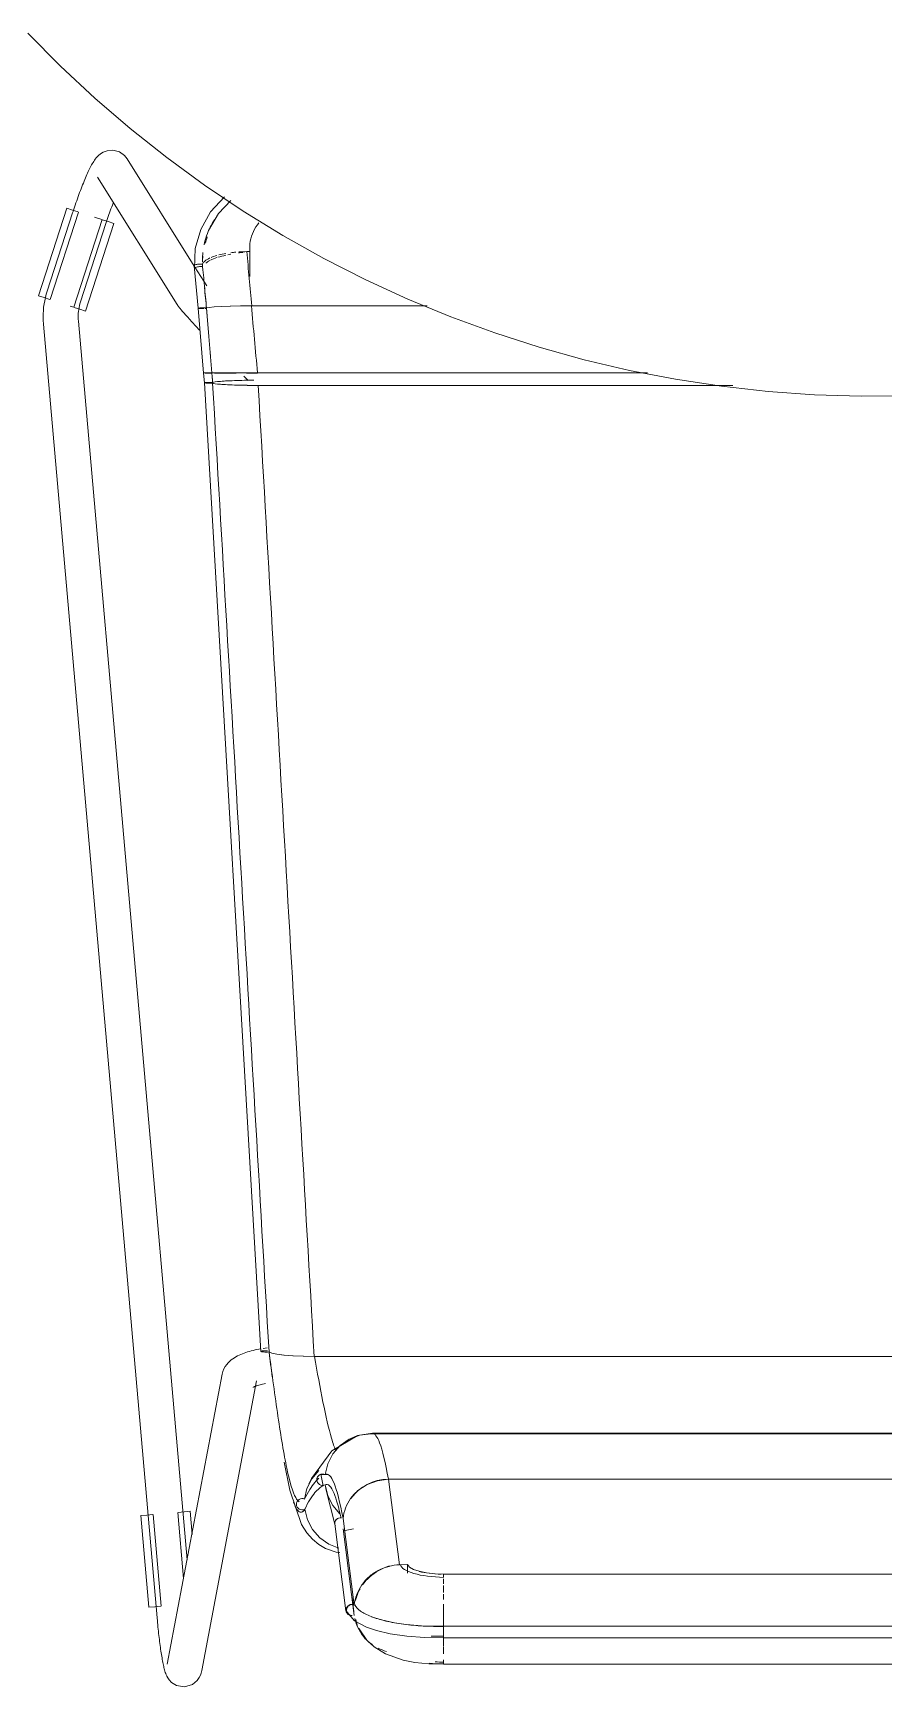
# Model space of a CAD drawing. Header units: millimetres. Extents: x 79795 to 317870, y -36033 to 97293.
# Drawn here: x 174889 to 175181, y 11463 to 12030 of the extents above; entities that cross this region are included whole.
import ezdxf

# ---------------------------------------------------------------- set-up
doc = ezdxf.new("R2010")
doc.units = ezdxf.units.MM
doc.header["$MEASUREMENT"] = 0
doc.layers.add('I-FURN', color=8, linetype='CONTINUOUS', lineweight=9)

msp = doc.modelspace()

# ---------------------------------------------------------------- linework, layer by layer
at = {"layer": 'I-FURN'}
for p, q in [((174887.16, 12030.01), (174898.41, 12018.63)), ((174898.41, 12018.63), (174910.11, 12007.72)), ((174910.11, 12007.72), (174922.23, 11997.28)), ((174922.23, 11997.28), (174934.77, 11987.33)), ((174909.77, 11986.03), (174909.53, 11985.64)), ((174910.03, 11986.41), (174909.77, 11986.03)), ((174910.3, 11986.81), (174910.03, 11986.41)), ((174910.62, 11987.21), (174910.3, 11986.81)), ((174910.99, 11987.63), (174910.62, 11987.21)), ((174911.45, 11988.1), (174910.99, 11987.63)), ((174912.08, 11988.62), (174911.45, 11988.1)), ((174912.99, 11989.18), (174912.08, 11988.62)), ((174914.37, 11989.71), (174912.99, 11989.18)), ((174916.35, 11989.88), (174914.37, 11989.71)), ((174918.57, 11989.29), (174916.35, 11989.88)), ((174920.31, 11988.07), (174918.57, 11989.29)), ((174920.31, 11988.07), (174921.2, 11986.95)), ((174944.23, 11950.18), (174921.2, 11986.95)), ((174934.77, 11987.33), (174947.69, 11977.9)), ((174906.96, 11980.39), (174906.71, 11979.82)), ((174907.2, 11980.96), (174906.96, 11980.39)), ((174907.44, 11981.5), (174907.2, 11980.96)), ((174907.68, 11982.03), (174907.44, 11981.5)), ((174907.91, 11982.54), (174907.68, 11982.03)), ((174908.14, 11983.03), (174907.91, 11982.54)), ((174908.38, 11983.5), (174908.14, 11983.03)), ((174908.61, 11983.96), (174908.38, 11983.5)), ((174908.83, 11984.4), (174908.61, 11983.96)), ((174909.06, 11984.83), (174908.83, 11984.4)), ((174909.29, 11985.24), (174909.06, 11984.83)), ((174909.53, 11985.64), (174909.29, 11985.24)), ((174911.03, 11980.58), (174938.34, 11936.99)), ((174904.95, 11975.35), (174904.7, 11974.66)), ((174905.21, 11976.03), (174904.95, 11975.35)), ((174905.46, 11976.69), (174905.21, 11976.03)), ((174905.71, 11977.34), (174905.46, 11976.69)), ((174905.96, 11977.98), (174905.71, 11977.34)), ((174906.22, 11978.61), (174905.96, 11977.98)), ((174906.46, 11979.22), (174906.22, 11978.61)), ((174906.71, 11979.82), (174906.46, 11979.22)), ((174947.69, 11977.9), (174960.97, 11968.99)), ((174890.83, 11939.97), (174900.52, 11969.98)), ((174900.52, 11969.98), (174902.47, 11969.35)), ((174902.47, 11969.35), (174904.44, 11968.71)), ((174902.93, 11969.62), (174902.69, 11968.88)), ((174903.18, 11970.35), (174902.93, 11969.62)), ((174903.43, 11971.09), (174903.18, 11970.35)), ((174903.68, 11971.82), (174903.43, 11971.09)), ((174903.93, 11972.54), (174903.68, 11971.82)), ((174904.19, 11973.25), (174903.93, 11972.54)), ((174904.44, 11973.96), (174904.19, 11973.25)), ((174904.7, 11974.66), (174904.44, 11973.96)), ((174915.46, 11969.13), (174915.22, 11968.46)), ((174915.69, 11969.78), (174915.46, 11969.13)), ((174915.93, 11970.43), (174915.69, 11969.78)), ((174916.16, 11971.07), (174915.93, 11970.43)), ((174916.4, 11971.69), (174916.16, 11971.07)), ((174949.84, 11968.76), (174954.58, 11973.91)), ((174952.52, 11968.18), (174956.76, 11972.63)), ((174902.54, 11968.42), (174893.83, 11941.61)), ((174894.87, 11938.67), (174904.56, 11968.67)), ((174902.69, 11968.88), (174902.54, 11968.42)), ((174912.63, 11966.07), (174902.94, 11936.06)), ((174905.24, 11937.9), (174913.95, 11964.71)), ((174906.98, 11934.76), (174916.67, 11964.76)), ((174912.53, 11966.1), (174910.05, 11966.9)), ((174912.75, 11966.03), (174914.72, 11965.39)), ((174914.06, 11965.04), (174913.95, 11964.71)), ((174914.29, 11965.73), (174914.06, 11965.04)), ((174914.52, 11966.42), (174914.29, 11965.73)), ((174914.75, 11967.11), (174914.52, 11966.42)), ((174914.72, 11965.39), (174916.67, 11964.76)), ((174914.99, 11967.79), (174914.75, 11967.11)), ((174915.22, 11968.46), (174914.99, 11967.79)), ((174946.45, 11962.75), (174949.84, 11968.76)), ((174949.15, 11962.35), (174952.52, 11968.18)), ((174960.97, 11968.99), (174974.61, 11960.61)), ((174944.57, 11956.23), (174946.45, 11962.75)), ((174974.61, 11960.61), (174988.56, 11952.79)), ((174944.29, 11949.32), (174944.57, 11956.23)), ((174962.24, 11955.11), (174963.28, 11955.11)), ((174963.23, 11956.35), (174963.23, 11946.6)), ((174988.56, 11952.79), (175002.82, 11945.53)), ((174944.16, 11950.21), (174945.58, 11935.72)), ((174948.51, 11943.36), (174944.47, 11949.81)), ((174893.83, 11941.61), (174893.5, 11940.52)), ((175002.82, 11945.53), (175017.36, 11938.85)), ((174892.78, 11939.34), (174890.83, 11939.97)), ((174892.62, 11936.04), (174892.51, 11934.9)), ((174892.77, 11937.17), (174892.62, 11936.04)), ((174892.97, 11938.3), (174892.77, 11937.17)), ((174894.75, 11938.7), (174892.78, 11939.34)), ((174893.21, 11939.41), (174892.97, 11938.3)), ((174893.5, 11940.52), (174893.21, 11939.41)), ((174902.84, 11936.09), (174901.68, 11936.47)), ((174905.03, 11935.39), (174903.06, 11936.02)), ((174904.54, 11934.64), (174904.62, 11935.3)), ((174904.62, 11935.3), (174904.74, 11935.95)), ((174904.74, 11935.95), (174904.88, 11936.6)), ((174904.88, 11936.6), (174905.04, 11937.24)), ((174906.98, 11934.76), (174905.03, 11935.39)), ((174905.04, 11937.24), (174905.23, 11937.87)), ((174905.23, 11937.87), (174905.24, 11937.9)), ((174938.34, 11936.99), (174938.55, 11936.67)), ((174938.55, 11936.67), (174938.73, 11936.41)), ((174938.73, 11936.41), (174938.91, 11936.18)), ((174938.91, 11936.18), (174939.08, 11935.96)), ((174939.08, 11935.96), (174939.26, 11935.74)), ((174939.26, 11935.74), (174939.45, 11935.51)), ((174939.45, 11935.51), (174939.65, 11935.26)), ((174939.65, 11935.26), (174939.87, 11935.01)), ((174945.65, 11935.75), (174945.58, 11935.72)), ((174945.58, 11935.72), (174945.65, 11935.7)), ((174945.59, 11935.72), (174945.66, 11935.75)), ((174945.59, 11935.72), (174947.41, 11913.52)), ((174945.65, 11935.7), (174945.59, 11935.72)), ((174945.84, 11935.77), (174945.65, 11935.75)), ((174945.65, 11935.7), (174945.84, 11935.67)), ((174945.84, 11935.67), (174945.65, 11935.7)), ((174946.14, 11935.8), (174945.84, 11935.77)), ((174945.84, 11935.67), (174946.13, 11935.65)), ((174946.13, 11935.65), (174945.84, 11935.67)), ((174945.85, 11935.77), (174946.14, 11935.8)), ((174946.13, 11935.65), (174946.51, 11935.64)), ((174946.51, 11935.64), (174946.13, 11935.65)), ((174946.52, 11935.81), (174946.14, 11935.8)), ((174946.14, 11935.8), (174946.53, 11935.81)), ((174946.51, 11935.64), (174946.96, 11935.63)), ((174946.97, 11935.63), (174946.51, 11935.64)), ((174946.98, 11935.82), (174946.52, 11935.81)), ((174946.53, 11935.81), (174946.98, 11935.82)), ((174946.96, 11935.63), (174947.45, 11935.62)), ((174947.46, 11935.62), (174946.97, 11935.63)), ((174947.47, 11935.83), (174946.98, 11935.82)), ((174946.98, 11935.82), (174947.47, 11935.83)), ((174947.96, 11935.82), (174947.47, 11935.83)), ((174947.47, 11935.83), (174947.97, 11935.82)), ((174947.95, 11935.62), (174948.42, 11935.63)), ((174948.42, 11935.63), (174947.95, 11935.62)), ((174948.44, 11935.82), (174947.96, 11935.82)), ((174947.97, 11935.82), (174948.44, 11935.82)), ((174949.33, 11936.01), (174948.44, 11935.82)), ((174948.44, 11935.82), (174949.32, 11936.01)), ((174951.06, 11936.19), (174949.33, 11936.01)), ((174949.33, 11936.01), (174951.04, 11936.19)), ((174953.54, 11936.34), (174951.06, 11936.19)), ((174951.06, 11936.19), (174953.5, 11936.34)), ((174956.64, 11936.45), (174953.54, 11936.34)), ((174953.54, 11936.34), (174956.57, 11936.45)), ((174956.57, 11936.45), (174960.08, 11936.53)), ((174960.07, 11936.53), (174956.64, 11936.45)), ((174963.93, 11936.55), (174960.17, 11936.53)), ((174960.17, 11936.53), (174963.81, 11936.55)), ((175024.05, 11936.55), (174963.93, 11936.55)), ((174963.93, 11936.55), (175024.05, 11936.55)), ((175017.36, 11938.85), (175032.15, 11932.76)), ((174892.45, 11933.76), (174892.43, 11932.62)), ((174892.43, 11932.62), (174892.46, 11931.48)), ((174892.51, 11934.9), (174892.45, 11933.76)), ((174892.46, 11931.48), (174892.54, 11930.34)), ((174892.54, 11930.34), (174892.54, 11930.29)), ((174892.54, 11930.29), (174931.49, 11486.97)), ((174904.43, 11932.66), (174904.44, 11933.32)), ((174904.45, 11932), (174904.43, 11932.66)), ((174904.44, 11933.32), (174904.48, 11933.98)), ((174904.5, 11931.34), (174904.45, 11932)), ((174904.48, 11933.98), (174904.54, 11934.64)), ((174941.79, 11506.84), (174904.5, 11931.34)), ((174939.87, 11935.01), (174940.1, 11934.75)), ((174940.1, 11934.75), (174940.34, 11934.47)), ((174940.34, 11934.47), (174940.6, 11934.17)), ((174940.6, 11934.17), (174940.87, 11933.86)), ((174940.87, 11933.86), (174941.16, 11933.54)), ((174941.16, 11933.54), (174941.46, 11933.2)), ((174941.46, 11933.2), (174941.77, 11932.85)), ((174941.77, 11932.85), (174942.1, 11932.49)), ((174942.1, 11932.49), (174942.45, 11932.11)), ((174942.45, 11932.11), (174942.8, 11931.72)), ((174942.8, 11931.72), (174943.17, 11931.32)), ((174943.17, 11931.32), (174943.55, 11930.9)), ((174943.55, 11930.9), (174943.94, 11930.48)), ((174943.94, 11930.48), (174944.35, 11930.04)), ((174944.35, 11930.04), (174944.76, 11929.6)), ((174944.76, 11929.6), (174945.18, 11929.15)), ((175032.15, 11932.76), (175047.17, 11927.26)), ((174945.18, 11929.15), (174945.61, 11928.68)), ((174945.61, 11928.68), (174946.06, 11928.21)), ((175047.17, 11927.26), (175062.41, 11922.37)), ((175062.41, 11922.37), (175077.82, 11918.09)), ((175077.82, 11918.09), (175093.4, 11914.43)), ((174947.48, 11913.52), (174947.41, 11913.52)), ((174947.41, 11913.52), (174947.48, 11913.52)), ((174947.68, 11910.16), (174947.42, 11913.52)), ((174947.48, 11913.52), (174947.42, 11913.52)), ((174947.42, 11913.52), (174947.48, 11913.52)), ((174947.67, 11913.53), (174947.96, 11913.53)), ((174947.96, 11913.53), (174947.67, 11913.53)), ((174947.96, 11913.53), (174948.35, 11913.53)), ((174948.34, 11913.53), (174947.96, 11913.53)), ((174947.96, 11913.52), (174948.35, 11913.52)), ((174948.35, 11913.52), (174947.97, 11913.52)), ((174948.79, 11913.53), (174948.34, 11913.53)), ((174948.35, 11913.53), (174948.8, 11913.53)), ((174948.8, 11913.52), (174948.35, 11913.52)), ((174948.35, 11913.52), (174948.8, 11913.52)), ((174949.28, 11913.53), (174948.79, 11913.53)), ((174948.8, 11913.53), (174949.29, 11913.53)), ((174949.29, 11913.51), (174948.8, 11913.52)), ((174948.8, 11913.52), (174949.29, 11913.51)), ((174949.78, 11913.53), (174949.28, 11913.53)), ((174949.29, 11913.53), (174949.78, 11913.53)), ((174949.79, 11913.52), (174949.29, 11913.51)), ((174949.29, 11913.51), (174949.79, 11913.52)), ((174949.78, 11913.53), (174950.25, 11913.53)), ((174950.25, 11913.53), (174949.78, 11913.53)), ((174950.26, 11913.52), (174949.79, 11913.52)), ((174949.79, 11913.52), (174950.26, 11913.52)), ((174950.25, 11913.53), (174951.14, 11913.54)), ((174951.14, 11913.54), (174950.25, 11913.53)), ((174951.14, 11913.54), (174952.88, 11913.56)), ((174952.89, 11913.56), (174951.14, 11913.54)), ((174951.15, 11913.5), (174952.9, 11913.49)), ((174952.91, 11913.49), (174951.16, 11913.5)), ((174952.89, 11913.56), (174955.39, 11913.57)), ((174955.39, 11913.57), (174952.89, 11913.56)), ((174952.9, 11913.49), (174955.4, 11913.48)), ((174955.41, 11913.48), (174952.91, 11913.49)), ((174955.39, 11913.57), (174958.52, 11913.58)), ((174958.52, 11913.58), (174955.39, 11913.57)), ((174955.4, 11913.48), (174958.53, 11913.47)), ((174958.53, 11913.47), (174955.41, 11913.48)), ((174958.52, 11913.58), (174962.09, 11913.58)), ((174962.09, 11913.58), (174958.52, 11913.58)), ((174961.18, 11912.44), (174962.65, 11910.91)), ((174962.09, 11913.58), (174965.88, 11913.59)), ((174965.88, 11913.59), (174962.09, 11913.58)), ((174965.87, 11913.46), (174962.09, 11913.46)), ((174962.09, 11913.46), (174965.87, 11913.46)), ((174965.88, 11913.59), (175099.52, 11913.59)), ((175099.52, 11913.59), (174965.88, 11913.59)), ((175093.4, 11914.43), (175109.11, 11911.39)), ((174947.76, 11910.19), (174947.69, 11910.16)), ((174947.69, 11910.16), (174966.98, 11578.25)), ((174947.69, 11910.16), (174947.75, 11910.14)), ((174947.75, 11910.14), (174947.94, 11910.11)), ((174947.95, 11910.22), (174947.76, 11910.19)), ((174947.94, 11910.11), (174948.23, 11910.09)), ((174948.24, 11910.24), (174947.95, 11910.22)), ((174948.23, 11910.09), (174948.62, 11910.07)), ((174948.62, 11910.26), (174948.24, 11910.24)), ((174949.07, 11910.27), (174948.62, 11910.26)), ((174948.62, 11910.07), (174949.07, 11910.06)), ((174949.57, 11910.27), (174949.07, 11910.27)), ((174949.07, 11910.06), (174949.56, 11910.05)), ((174949.56, 11910.05), (174950.05, 11910.06)), ((174950.06, 11910.27), (174949.57, 11910.27)), ((174950.05, 11910.06), (174950.52, 11910.06)), ((174950.53, 11910.26), (174950.06, 11910.27)), ((174950.52, 11910.06), (174951.41, 11909.85)), ((174951.43, 11910.47), (174950.53, 11910.26)), ((174951.41, 11909.85), (174953.16, 11909.66)), ((174953.18, 11910.67), (174951.43, 11910.47)), ((174953.16, 11909.66), (174955.66, 11909.5)), ((174955.68, 11910.83), (174953.18, 11910.67)), ((174955.66, 11909.5), (174958.79, 11909.37)), ((174958.8, 11910.95), (174955.68, 11910.83)), ((174958.79, 11909.37), (174962.36, 11909.3)), ((174962.35, 11911.03), (174958.8, 11910.95)), ((174964.6, 11911.05), (174962.35, 11911.03)), ((174962.36, 11909.3), (174966.14, 11909.27)), ((174966.14, 11909.27), (175128.74, 11909.27)), ((175128.74, 11909.27), (174966.14, 11909.27)), ((175109.11, 11911.39), (175124.92, 11908.99)), ((175124.92, 11908.99), (175140.82, 11907.22)), ((175140.82, 11907.22), (175156.78, 11906.09)), ((175156.78, 11906.09), (175172.77, 11905.6)), ((175172.77, 11905.6), (175188.77, 11905.74)), ((174961.89, 11577.9), (174962.49, 11578.09)), ((174962.49, 11578.09), (174963.11, 11578.27)), ((174963.11, 11578.27), (174963.74, 11578.44)), ((174963.74, 11578.44), (174964.38, 11578.61)), ((174964.38, 11578.61), (174965.04, 11578.76)), ((174965.04, 11578.76), (174965.71, 11578.9)), ((174965.71, 11578.9), (174966.39, 11579.04)), ((174966.39, 11579.04), (174967.08, 11579.16)), ((174967.04, 11578.31), (174966.98, 11578.25)), ((174966.98, 11578.25), (174967.04, 11578.31)), ((174966.98, 11578.25), (174967.05, 11578.2)), ((174967.05, 11578.2), (174966.98, 11578.25)), ((174967.23, 11578.36), (174967.04, 11578.31)), ((174967.04, 11578.31), (174967.22, 11578.36)), ((174967.05, 11578.2), (174967.24, 11578.15)), ((174967.24, 11578.15), (174967.05, 11578.2)), ((174967.22, 11578.36), (174967.51, 11578.4)), ((174967.52, 11578.4), (174967.23, 11578.36)), ((174967.24, 11578.15), (174967.54, 11578.11)), ((174967.54, 11578.11), (174967.24, 11578.15)), ((174967.51, 11578.4), (174967.89, 11578.44)), ((174967.9, 11578.44), (174967.52, 11578.4)), ((174967.54, 11578.11), (174967.93, 11578.07)), ((174967.92, 11578.07), (174967.54, 11578.11)), ((174967.79, 11579.28), (174968.5, 11579.39)), ((174967.89, 11578.44), (174968.34, 11578.46)), ((174968.35, 11578.46), (174967.9, 11578.44)), ((174968.38, 11578.05), (174967.92, 11578.07)), ((174967.93, 11578.07), (174968.38, 11578.05)), ((174968.34, 11578.46), (174968.83, 11578.47)), ((174968.84, 11578.47), (174968.35, 11578.46)), ((174968.38, 11578.05), (174968.88, 11578.04)), ((174968.87, 11578.04), (174968.38, 11578.05)), ((174968.5, 11579.39), (174969.23, 11579.49)), ((174968.83, 11578.47), (174969.33, 11578.47)), ((174969.34, 11578.47), (174968.84, 11578.47)), ((174969.37, 11578.05), (174968.87, 11578.04)), ((174968.88, 11578.04), (174969.37, 11578.05)), ((174969.37, 11578.05), (174969.84, 11578.07)), ((174969.84, 11578.07), (174969.37, 11578.05)), ((174969.84, 11578.07), (174970.75, 11577.67)), ((174970.75, 11577.67), (174969.84, 11578.07)), ((174954.41, 11572.29), (174954.84, 11573.08)), ((174954.84, 11573.08), (174955.33, 11573.77)), ((174955.33, 11573.77), (174955.84, 11574.37)), ((174955.84, 11574.37), (174956.36, 11574.88)), ((174956.36, 11574.88), (174956.89, 11575.34)), ((174956.89, 11575.34), (174957.42, 11575.74)), ((174957.42, 11575.74), (174957.96, 11576.1)), ((174957.96, 11576.1), (174958.5, 11576.42)), ((174958.5, 11576.42), (174959.03, 11576.71)), ((174959.03, 11576.71), (174959.58, 11576.98)), ((174959.58, 11576.98), (174960.15, 11577.24)), ((174960.15, 11577.24), (174960.72, 11577.47)), ((174960.72, 11577.47), (174961.3, 11577.69)), ((174961.3, 11577.69), (174961.89, 11577.9)), ((174970.75, 11577.67), (174972.49, 11577.3)), ((174972.48, 11577.3), (174970.75, 11577.67)), ((174972.49, 11577.3), (174974.99, 11576.99)), ((174974.95, 11576.99), (174972.49, 11577.3)), ((174978.04, 11576.75), (174974.98, 11576.99)), ((174974.99, 11576.99), (174978.09, 11576.75)), ((174978.09, 11576.75), (174981.62, 11576.6)), ((174981.56, 11576.6), (174978.09, 11576.75)), ((174981.62, 11576.6), (174985.39, 11576.54)), ((174985.31, 11576.54), (174981.62, 11576.6)), ((174985.39, 11576.54), (175368.79, 11576.54)), ((175368.87, 11576.54), (174985.39, 11576.54)), ((174953.79, 11570.41), (174934.97, 11471.12)), ((174946.76, 11468.88), (174965.58, 11568.17)), ((174953.79, 11570.41), (174954.04, 11571.4)), ((174954.04, 11571.4), (174954.41, 11572.29)), ((174966.03, 11566.62), (174966.39, 11566.73)), ((174966.39, 11566.73), (174966.79, 11566.84)), ((174966.79, 11566.84), (174967.21, 11566.94)), ((174967.21, 11566.94), (174967.65, 11567.05)), ((174967.65, 11567.05), (174968.12, 11567.15)), ((174968.12, 11567.15), (174968.62, 11567.25)), ((174964.36, 11565.94), (174964.38, 11565.96)), ((174964.38, 11565.96), (174964.45, 11566)), ((174964.45, 11566), (174964.54, 11566.05)), ((174964.54, 11566.05), (174964.69, 11566.12)), ((174964.69, 11566.12), (174964.89, 11566.21)), ((174964.89, 11566.21), (174965.12, 11566.31)), ((174965.12, 11566.31), (174965.39, 11566.41)), ((174965.39, 11566.41), (174965.69, 11566.51)), ((174965.69, 11566.51), (174966.03, 11566.62)), ((175005.24, 11550.19), (175000.2, 11549.39)), ((175004.7, 11550.04), (175000.91, 11549.56)), ((175000.91, 11549.56), (175004.7, 11550.03)), ((175004.7, 11550.04), (175349.49, 11550.04)), ((175349.49, 11550.04), (175004.7, 11550.04)), ((175044.15, 11550.19), (175005.24, 11550.19)), ((175348.95, 11550.19), (175044.15, 11550.19)), ((174991.4, 11544.21), (174984.41, 11534.67)), ((175000.05, 11549.32), (174991.4, 11544.21)), ((174994.2, 11546.03), (174991.7, 11543.15)), ((174991.7, 11543.15), (174994.21, 11546.02)), ((174997.34, 11548.2), (174994.2, 11546.03)), ((174994.21, 11546.02), (174997.34, 11548.19)), ((175000.2, 11549.39), (174997.03, 11548.02)), ((174997.34, 11548.19), (175000.91, 11549.56)), ((175000.91, 11549.56), (174997.34, 11548.2)), ((174975.08, 11540.34), (174976.99, 11530.68)), ((174989.94, 11539.76), (174989.05, 11536.05)), ((174991.7, 11543.15), (174989.94, 11539.76)), ((174989.95, 11539.76), (174991.7, 11543.15)), ((174984.46, 11534.59), (174982.82, 11531.27)), ((174982.83, 11531.27), (174984.47, 11534.59)), ((174984.41, 11534.67), (174983.52, 11532.92)), ((174986.87, 11537.43), (174984.46, 11534.59)), ((174984.47, 11534.59), (174986.87, 11537.43)), ((174986.21, 11534.29), (174986.28, 11534.78)), ((174986.27, 11534.78), (174986.21, 11534.29)), ((174986.28, 11533.8), (174986.21, 11534.29)), ((174986.21, 11534.29), (174986.27, 11533.8)), ((174986.46, 11535.24), (174986.27, 11534.78)), ((174986.27, 11533.8), (174986.46, 11533.34)), ((174986.28, 11534.78), (174986.47, 11535.24)), ((174986.47, 11533.34), (174986.28, 11533.8)), ((174986.76, 11535.65), (174986.46, 11535.24)), ((174986.46, 11533.34), (174986.76, 11532.94)), ((174986.47, 11535.24), (174986.76, 11535.64)), ((174986.76, 11532.94), (174986.47, 11533.34)), ((174986.76, 11535.64), (174987.14, 11535.96)), ((174987.14, 11535.96), (174986.76, 11535.65)), ((174987.14, 11532.62), (174986.76, 11532.94)), ((174986.76, 11532.94), (174987.14, 11532.62)), ((174987.14, 11535.96), (174987.59, 11536.16)), ((174987.59, 11536.16), (174987.14, 11535.96)), ((174990.12, 11536.06), (174987.24, 11536.01)), ((174987.54, 11536.15), (174988.37, 11532.25)), ((174988.08, 11536.25), (174987.59, 11536.16)), ((174987.59, 11536.16), (174988.08, 11536.24)), ((174988.58, 11536.21), (174988.08, 11536.25)), ((174988.08, 11536.24), (174988.58, 11536.2)), ((174989.05, 11536.05), (174988.58, 11536.21)), ((174988.58, 11536.2), (174989.05, 11536.04)), ((175006.97, 11533.96), (175003.42, 11532.64)), ((175010.74, 11534.44), (175006.97, 11533.96)), ((175014.6, 11505.16), (175010.74, 11534.44)), ((175010.74, 11534.44), (175343.45, 11534.44)), ((175343.45, 11534.44), (175010.74, 11534.44)), ((174976.99, 11530.68), (174980.98, 11518.96)), ((174979.46, 11526.82), (174979.75, 11527.22)), ((174979.74, 11527.22), (174979.46, 11526.82)), ((174980.12, 11527.54), (174979.74, 11527.22)), ((174979.75, 11527.22), (174980.13, 11527.54)), ((174980.57, 11527.75), (174980.12, 11527.54)), ((174980.13, 11527.54), (174980.58, 11527.74)), ((174981.07, 11527.84), (174980.57, 11527.75)), ((174980.58, 11527.74), (174981.07, 11527.83)), ((174981.57, 11527.81), (174981.07, 11527.84)), ((174981.07, 11527.83), (174981.57, 11527.8)), ((174982.04, 11527.66), (174981.57, 11527.81)), ((174981.57, 11527.8), (174982.04, 11527.65)), ((174982.04, 11527.65), (174982.83, 11531.27)), ((174982.82, 11531.27), (174982.04, 11527.66)), ((174987.59, 11532.42), (174987.14, 11532.62)), ((174987.14, 11532.62), (174987.59, 11532.42)), ((174988.08, 11532.34), (174987.59, 11532.42)), ((174987.59, 11532.42), (174988.08, 11532.34)), ((174988.58, 11532.38), (174988.08, 11532.34)), ((174988.08, 11532.34), (174988.58, 11532.38)), ((174989.05, 11532.54), (174988.58, 11532.38)), ((174988.58, 11532.38), (174989.05, 11532.54)), ((174989.05, 11532.54), (174989.94, 11528.82)), ((174989.41, 11530.69), (174989.08, 11532.56)), ((174992.37, 11519.08), (174989.41, 11530.69)), ((174989.94, 11528.82), (174991.7, 11525.43)), ((175000.31, 11530.57), (174997.82, 11527.82)), ((175003.42, 11532.64), (175000.31, 11530.57)), ((174925.92, 11521.98), (174927.96, 11522.16)), ((174928.68, 11490.57), (174925.92, 11521.98)), ((174927.96, 11522.16), (174930.03, 11522.34)), ((174932.91, 11490.95), (174930.15, 11522.36)), ((174938.6, 11523.1), (174940.58, 11500.49)), ((174938.72, 11523.11), (174940.78, 11523.29)), ((174940.78, 11523.29), (174942.83, 11523.47)), ((174943.52, 11515.57), (174942.83, 11523.47)), ((174979.27, 11526.36), (174979.21, 11525.87)), ((174979.21, 11525.87), (174979.29, 11525.39)), ((174979.22, 11525.87), (174979.28, 11526.36)), ((174979.29, 11525.39), (174979.22, 11525.87)), ((174979.46, 11526.82), (174979.27, 11526.36)), ((174979.28, 11526.36), (174979.46, 11526.82)), ((174979.49, 11524.93), (174979.29, 11525.39)), ((174979.29, 11525.39), (174979.48, 11524.93)), ((174979.48, 11524.93), (174979.78, 11524.54)), ((174979.79, 11524.54), (174979.49, 11524.93)), ((174979.78, 11524.54), (174980.17, 11524.23)), ((174980.17, 11524.23), (174979.79, 11524.54)), ((174980.63, 11524.04), (174980.17, 11524.23)), ((174980.17, 11524.23), (174980.63, 11524.04)), ((174981.12, 11523.96), (174980.63, 11524.04)), ((174980.63, 11524.04), (174981.12, 11523.96)), ((174981.62, 11524.01), (174981.12, 11523.96)), ((174981.12, 11523.96), (174981.62, 11524)), ((174982.09, 11524.17), (174981.62, 11524.01)), ((174981.62, 11524), (174982.09, 11524.17)), ((174982.09, 11524.17), (174982.99, 11520.54)), ((174991.7, 11525.43), (174994.13, 11522.62)), ((174980.98, 11518.96), (174982.79, 11516.14)), ((174982.79, 11516.14), (174984.78, 11513.89)), ((174982.99, 11520.54), (174984.73, 11517.22)), ((174984.73, 11517.22), (174987.22, 11514.39)), ((174992.41, 11519.86), (174992.35, 11519.39)), ((174992.35, 11519.39), (174992.41, 11518.92)), ((174992.36, 11519.15), (174996.21, 11489.38)), ((174992.6, 11520.3), (174992.41, 11519.86)), ((174992.41, 11518.92), (174992.6, 11518.48)), ((174992.9, 11520.68), (174992.6, 11520.3)), ((174993.28, 11520.98), (174992.9, 11520.68)), ((174993.73, 11521.17), (174993.28, 11520.98)), ((174994.22, 11521.25), (174993.73, 11521.17)), ((174994.72, 11521.22), (174994.22, 11521.25)), ((174999.03, 11491.36), (174995.19, 11521.06)), ((174995.21, 11517.51), (174999.06, 11487.82)), ((174995.33, 11516.73), (174998.82, 11517.42)), ((174984.78, 11513.89), (174986.95, 11512.12)), ((174986.95, 11512.12), (174989.22, 11510.77)), ((174987.22, 11514.39), (174990.3, 11512.22)), ((174989.22, 11510.77), (174992.82, 11509.48)), ((174990.3, 11512.22), (174993.81, 11510.82)), ((174992.82, 11509.48), (174994.14, 11509.31)), ((175017.31, 11505.23), (175014.6, 11505.16)), ((175017.31, 11505.23), (175017.31, 11502.22)), ((175017.95, 11504.37), (175017.31, 11505.23)), ((175019.3, 11503.58), (175017.95, 11504.37)), ((175021.29, 11502.91), (175019.3, 11503.58)), ((175023.78, 11502.4), (175021.29, 11502.91)), ((175026.63, 11502.08), (175023.78, 11502.4)), ((175029.67, 11501.97), (175026.63, 11502.08)), ((175324.52, 11501.97), (175029.67, 11501.97)), ((175029.67, 11501.91), (175324.52, 11501.91)), ((175029.67, 11498.64), (175029.67, 11500.38)), ((174998.9, 11489.01), (174998.28, 11493.79)), ((175029.67, 11495.59), (175029.67, 11498.06)), ((175029.67, 11493.23), (175029.67, 11495.07)), ((174930.72, 11490.75), (174928.68, 11490.57)), ((174932.78, 11490.93), (174930.72, 11490.75)), ((174999.12, 11485.98), (174996.57, 11488.88)), ((175005, 11487.33), (175008.43, 11486.24)), ((175029.67, 11484.04), (175029.67, 11491.6)), ((175029.67, 11487.85), (175029.67, 11484.04)), ((174931.51, 11486.81), (174931.49, 11486.97)), ((174931.57, 11486.06), (174931.51, 11486.81)), ((174931.64, 11485.31), (174931.57, 11486.06)), ((174931.72, 11484.56), (174931.64, 11485.31)), ((174931.79, 11483.81), (174931.72, 11484.56)), ((174931.87, 11483.08), (174931.79, 11483.81)), ((174931.94, 11482.34), (174931.87, 11483.08)), ((174932.02, 11481.62), (174931.94, 11482.34)), ((175003.24, 11483.79), (174999.12, 11485.98)), ((175000.7, 11483.19), (175000.6, 11483.39)), ((175003.37, 11479.29), (175000.7, 11483.19)), ((175006.69, 11482.63), (175003.24, 11483.79)), ((175011.38, 11481.53), (175006.69, 11482.63)), ((175008.43, 11486.24), (175012.87, 11485.27)), ((175012.87, 11485.27), (175016.88, 11484.68)), ((175016.88, 11484.68), (175023.44, 11484.15)), ((175023.44, 11484.15), (175029.67, 11484.07)), ((175324.52, 11484.07), (175029.67, 11484.07)), ((175029.67, 11484.06), (175029.67, 11483.96)), ((175029.67, 11480.11), (175029.67, 11484.06)), ((175029.67, 11483.96), (175029.67, 11483.73)), ((175029.67, 11483.73), (175029.67, 11483.4)), ((175029.67, 11483.4), (175029.67, 11482.99)), ((175029.67, 11482.99), (175029.67, 11482.51)), ((175029.67, 11482.51), (175029.67, 11482.01)), ((175029.67, 11482.01), (175029.67, 11481.52)), ((174932.11, 11480.9), (174932.02, 11481.62)), ((174932.19, 11480.19), (174932.11, 11480.9)), ((174932.27, 11479.49), (174932.19, 11480.19)), ((174932.36, 11478.8), (174932.27, 11479.49)), ((174932.44, 11478.13), (174932.36, 11478.8)), ((174932.53, 11477.46), (174932.44, 11478.13)), ((174932.62, 11476.81), (174932.53, 11477.46)), ((174932.71, 11476.18), (174932.62, 11476.81)), ((174932.8, 11475.56), (174932.71, 11476.18)), ((175005.85, 11477), (175003.37, 11479.29)), ((175009.73, 11474.61), (175005.85, 11477)), ((175017, 11480.69), (175011.38, 11481.53)), ((175023.13, 11480.2), (175017, 11480.69)), ((175029.67, 11480.11), (175023.13, 11480.2)), ((175029.67, 11481.52), (175029.67, 11481.07)), ((175029.67, 11481.07), (175029.67, 11480.68)), ((175029.67, 11480.68), (175029.67, 11480.37)), ((175029.67, 11480.37), (175029.67, 11480.18)), ((175029.67, 11480.35), (175029.67, 11477.33)), ((175029.67, 11477.34), (175029.67, 11480.35)), ((175029.67, 11480.18), (175029.67, 11480.11)), ((175029.67, 11480.11), (175324.52, 11480.11)), ((175029.67, 11474.59), (175029.67, 11477.17)), ((174932.89, 11474.96), (174932.8, 11475.56)), ((174932.98, 11474.37), (174932.89, 11474.96)), ((174933.08, 11473.8), (174932.98, 11474.37)), ((174933.17, 11473.25), (174933.08, 11473.8)), ((174933.26, 11472.72), (174933.17, 11473.25)), ((174933.36, 11472.2), (174933.26, 11472.72)), ((174933.45, 11471.71), (174933.36, 11472.2)), ((174933.55, 11471.23), (174933.45, 11471.71)), ((174933.65, 11470.77), (174933.55, 11471.23)), ((174933.74, 11470.33), (174933.65, 11470.77)), ((174933.84, 11469.9), (174933.74, 11470.33)), ((175015.78, 11472.48), (175009.73, 11474.61)), ((175019.82, 11471.69), (175015.78, 11472.48)), ((175024.64, 11471.18), (175019.82, 11471.69)), ((175029.67, 11471.07), (175024.64, 11471.18)), ((175029.67, 11471.09), (175029.67, 11472.56)), ((175029.67, 11471.24), (175029.67, 11471.07)), ((175029.67, 11471.07), (175324.52, 11471.07)), ((174933.95, 11469.49), (174933.84, 11469.9)), ((174934.06, 11469.09), (174933.95, 11469.49)), ((174934.17, 11468.69), (174934.06, 11469.09)), ((174934.3, 11468.29), (174934.17, 11468.69)), ((174934.44, 11467.89), (174934.3, 11468.29)), ((174934.61, 11467.46), (174934.44, 11467.89)), ((174934.82, 11466.99), (174934.61, 11467.46)), ((174935.13, 11466.43), (174934.82, 11466.99)), ((174935.6, 11465.72), (174935.13, 11466.43)), ((174936.46, 11464.82), (174935.6, 11465.72)), ((174938.11, 11463.77), (174936.46, 11464.82)), ((174943.62, 11464.12), (174945.2, 11465.45)), ((174945.2, 11465.45), (174945.95, 11466.53)), ((174945.95, 11466.53), (174946.32, 11467.33)), ((174946.32, 11467.33), (174946.54, 11467.95)), ((174946.54, 11467.95), (174946.67, 11468.47)), ((174946.67, 11468.47), (174946.76, 11468.88)), ((174940.87, 11463.29), (174938.11, 11463.77)), ((174943.62, 11464.12), (174940.87, 11463.29))]:
    msp.add_line(p, q, dxfattribs=at)
for centre, major_axis, ratio, start_param, end_param in [((175010.87, 11519.37), (-15.78, 0), 0.955139, 4.720632, 5.68731), ((175010.87, 11519.37), (-15.78, 0), 0.955139, 5.687432, 5.928979), ((174994.31, 11519.38), (-1.96, 0), 0.955139, 4.501447, 6.790779), ((175010.87, 11519.37), (-15.78, 0), 0.955139, 5.929149, 6.170649), ((175029.67, 11486.82), (0, -15.75), 0.000004, 3.431839, 3.614078), ((175029.67, 11475.35), (-12.4, 0), 0.287441, 1.332781, 1.570796)]:
    msp.add_ellipse(centre, major_axis=major_axis, ratio=ratio, start_param=start_param, end_param=end_param, dxfattribs=at)
for points, knots in [([(174947.6, 11957.45), (174948.04, 11959.53), (174949.02, 11962.49), (174950.58, 11965.16), (174951.11, 11965.96)], [-0.8210019, -0.8210019, -0.8210019, -0.8210019, -0.6666667, -0.5975811, -0.5975811, -0.5975811, -0.5975811]), ([(174963.28, 11955.11), (174963.07, 11957.49), (174963.7, 11961.09), (174965.63, 11964.09), (174966.39, 11965)], [0, 0, 0, 0, 0.3333333, 0.5, 0.5, 0.5, 0.5]), ([(174944.21, 11950.36), (174944.23, 11950.39), (174944.27, 11950.43), (174944.38, 11950.51), (174944.57, 11950.61), (174944.89, 11950.71), (174945.29, 11950.79), (174945.65, 11950.82), (174946.02, 11950.84), (174946.47, 11950.83), (174946.82, 11950.8), (174947, 11950.77)], [0.5555556, 0.5555556, 0.5555556, 0.5555556, 0.5833333, 0.6180556, 0.6527778, 0.7222222, 0.7916667, 0.8263889, 0.8611111, 0.9305556, 1, 1, 1, 1]), ([(174947.1, 11950.04), (174946.88, 11950.05), (174946.39, 11950.04), (174945.64, 11949.96), (174944.97, 11949.8), (174944.54, 11949.63), (174944.39, 11949.51), (174944.35, 11949.47)], [-1, -1, -1, -1, -0.90625, -0.8125, -0.71875, -0.625, -0.5625, -0.5625, -0.5625, -0.5625]), ([(174947.68, 11910.16), (174947.68, 11910.18), (174947.82, 11910.21), (174948.22, 11910.24), (174948.61, 11910.26), (174949.06, 11910.27), (174949.56, 11910.28), (174950.06, 11910.27), (174950.38, 11910.27), (174950.53, 11910.26)], [-0.5, -0.5, -0.5, -0.5, -0.375, -0.3125, -0.25, -0.1875, -0.125, -0.0625, 0, 0, 0, 0]), ([(174950.52, 11910.06), (174950.3, 11910.06), (174949.81, 11910.05), (174949.17, 11910.05), (174948.71, 11910.07), (174948.3, 11910.08), (174947.85, 11910.11), (174947.69, 11910.14), (174947.68, 11910.16)], [-1, -1, -1, -1, -0.90625, -0.8125, -0.765625, -0.71875, -0.625, -0.501507, -0.501507, -0.501507, -0.501507]), ([(174966.14, 11909.27), (174964.87, 11909.27), (174962.32, 11909.29), (174958.71, 11909.37), (174955.55, 11909.49), (174952.19, 11909.71), (174950.8, 11909.92), (174950.52, 11910.06)], [-1, -1, -1, -1, -0.833333, -0.666667, -0.5, -0.333333, 0, 0, 0, 0]), ([(174950.53, 11910.26), (174950.82, 11910.41), (174952.21, 11910.62), (174955.56, 11910.84), (174958.72, 11910.96), (174961.83, 11911.03), (174963.84, 11911.05), (174964.6, 11911.05)], [-1, -1, -1, -1, -0.6666667, -0.5, -0.3333333, -0.1666667, -0.0664381, -0.0664381, -0.0664381, -0.0664381]), ([(174969.84, 11578.07), (174970.86, 11570.52), (174972.89, 11555.3), (174975.94, 11536.87), (174978.38, 11528.57), (174979.8, 11526.97), (174980.21, 11526.77)], [0, 0, 0, 0, 0.25, 0.5, 0.75, 0.8499412, 0.8499412, 0.8499412, 0.8499412]), ([(174992.69, 11544.26), (174992.21, 11545.41), (174990.75, 11549.66), (174988.31, 11560.37), (174986.37, 11571.15), (174985.39, 11576.54)], [0.375, 0.375, 0.375, 0.375, 0.5, 0.75, 1, 1, 1, 1]), ([(175010.74, 11534.44), (175009.73, 11540.16), (175007.9, 11547.8), (175006.07, 11550.19), (175005.24, 11550.19)], [0, 0, 0, 0, 0.5, 0.9107154, 0.9107154, 0.9107154, 0.9107154]), ([(174982.04, 11527.65), (174983.21, 11530.06), (174984.84, 11532.72), (174986.46, 11534.39), (174986.92, 11534.78)], [0, 0, 0, 0, 0.5, 0.696307, 0.696307, 0.696307, 0.696307]), ([(174989.05, 11532.54), (174990.07, 11533.08), (174991.89, 11531.35), (174993.7, 11524.87), (174994.5, 11521.15)], [0, 0, 0, 0, 0.5, 0.8877852, 0.8877852, 0.8877852, 0.8877852]), ([(174982.09, 11524.17), (174983.25, 11526.57), (174985.34, 11530), (174987.44, 11531.79), (174988.37, 11532.25)], [0, 0, 0, 0, 0.5, 0.9025379, 0.9025379, 0.9025379, 0.9025379]), ([(174978.24, 11526.59), (174978.5, 11525.87), (174979.78, 11522.84), (174981.07, 11522.61), (174982.09, 11524.17)], [0.6866019, 0.6866019, 0.6866019, 0.6866019, 0.75, 1, 1, 1, 1]), ([(175001.87, 11498.24), (175003.3, 11500.29), (175006.25, 11502.8), (175009.82, 11504.36), (175011.06, 11504.61)], [-0.6666667, -0.6666667, -0.6666667, -0.6666667, -0.3333333, -0.1666667, -0.1666667, -0.1666667, -0.1666667]), ([(174999.03, 11491.36), (174998.89, 11491.42), (174998.68, 11491.49), (174998.39, 11491.53), (174998.11, 11491.54), (174997.81, 11491.51), (174997.52, 11491.42), (174997.26, 11491.31), (174996.94, 11491.12), (174996.62, 11490.81), (174996.39, 11490.44), (174996.25, 11490.08), (174996.2, 11489.77), (174996.2, 11489.5), (174996.23, 11489.23), (174996.3, 11488.99), (174996.42, 11488.74), (174996.61, 11488.44), (174996.93, 11488.13), (174997.33, 11487.91), (174997.68, 11487.82), (174997.95, 11487.78), (174998.11, 11487.77), (174998.18, 11487.78)], [0, 0, 0, 0, 0.0555556, 0.0833333, 0.1111111, 0.1666667, 0.1944444, 0.2222222, 0.2777778, 0.3333333, 0.3888889, 0.4444444, 0.4791667, 0.5138889, 0.5486111, 0.5833333, 0.6180556, 0.6527778, 0.7222222, 0.7916667, 0.8263889, 0.8611111, 0.8888889, 0.8888889, 0.8888889, 0.8888889]), ([(174998.27, 11487.79), (174998.11, 11487.79), (174997.82, 11487.83), (174997.43, 11487.98), (174997.02, 11488.23), (174996.56, 11488.76), (174996.31, 11489.62), (174996.54, 11490.41), (174996.94, 11490.94), (174997.32, 11491.26), (174997.63, 11491.4), (174997.78, 11491.45)], [-0.875, -0.875, -0.875, -0.875, -0.8125, -0.765625, -0.71875, -0.625, -0.5, -0.375, -0.3125, -0.25, -0.1875, -0.1875, -0.1875, -0.1875]), ([(174999.25, 11486.7), (174999.41, 11485.93), (174999.97, 11484.03), (175001.53, 11481.17), (175003.54, 11478.98), (175004.92, 11477.98), (175005.32, 11477.71)], [0.0592823, 0.0592823, 0.0592823, 0.0592823, 0.1666667, 0.3333333, 0.5, 0.565028, 0.565028, 0.565028, 0.565028])]:
    msp.add_open_spline(points, degree=3, knots=knots, dxfattribs=at)
for points in [[(174948.67, 11960.17), (174948.4, 11959.46), (174948.22, 11958.74), (174948.09, 11958)], [(174947, 11950.77), (174947.15, 11951.16), (174947.71, 11951.91), (174948.85, 11952.61), (174949.55, 11952.94)], [(174947.03, 11952.31), (174947.04, 11953.13), (174947.09, 11953.96), (174947.17, 11954.77)], [(174947.15, 11953.55), (174947.09, 11952.9), (174947.08, 11952.25), (174947.08, 11951.6)], [(174949.58, 11952.08), (174948.95, 11951.77), (174948.55, 11951.45), (174948.22, 11951.13)], [(174952.01, 11953.05), (174951.19, 11952.78), (174950.39, 11952.49), (174949.83, 11952.2)], [(174950, 11953.14), (174950.59, 11953.39), (174951.25, 11953.62), (174951.98, 11953.82)], [(174955.05, 11953.89), (174954.12, 11953.68), (174953.18, 11953.45), (174952.33, 11953.2)], [(174952.65, 11954.01), (174953.39, 11954.19), (174954.2, 11954.35), (174955.03, 11954.5)], [(174956.73, 11954.25), (174956.38, 11954.18), (174956.05, 11954.11), (174955.71, 11954.04)], [(174956.72, 11954.75), (174957.31, 11954.83), (174957.9, 11954.9), (174958.52, 11954.94)], [(174960.82, 11954.87), (174960.35, 11954.82), (174959.88, 11954.75), (174959.41, 11954.69)], [(174959.44, 11955.01), (174960.35, 11955.06), (174961.28, 11955.1), (174962.24, 11955.11)], [(174962.24, 11955.11), (174962.5, 11952.08), (174963.04, 11945.94), (174963.63, 11939.69), (174963.93, 11936.55)], [(174963.28, 11955.11), (174963.24, 11955.61), (174963.22, 11956.12), (174963.23, 11956.63)], [(174947, 11950.77), (174947.24, 11948.33), (174947.72, 11943.38), (174948.2, 11938.34), (174948.44, 11935.82)], [(174947.72, 11942.71), (174947.95, 11940.37), (174948.19, 11938), (174948.42, 11935.63)], [(174949.33, 11924.68), (174949.03, 11928.33), (174948.73, 11931.98), (174948.42, 11935.63)], [(174950.25, 11913.53), (174949.95, 11917.25), (174949.35, 11924.68), (174948.74, 11932.11), (174948.44, 11935.82)], [(174964.85, 11925.08), (174964.5, 11928.91), (174964.16, 11932.73), (174963.81, 11936.55)], [(174965.88, 11913.59), (174965.53, 11917.42), (174965.19, 11921.25), (174964.85, 11925.08)], [(174949.73, 11919.84), (174949.7, 11920.25), (174949.67, 11920.66), (174949.63, 11921.07)], [(174950.25, 11913.53), (174950.3, 11912.95), (174950.39, 11911.8), (174950.48, 11910.64), (174950.52, 11910.06)], [(174950.26, 11913.52), (174950.3, 11912.97), (174950.39, 11911.89), (174950.48, 11910.81), (174950.53, 11910.26)], [(174969.84, 11578.07), (174966.62, 11633.3), (174960.18, 11743.9), (174953.74, 11854.66), (174950.52, 11910.06)], [(174975.73, 11742.78), (174972.53, 11798.24), (174969.34, 11853.74), (174966.14, 11909.27)], [(174985.31, 11576.54), (174982.12, 11631.9), (174978.92, 11687.32), (174975.73, 11742.78)], [(174969.86, 11578.06), (174970.22, 11575.23), (174970.57, 11572.38), (174970.93, 11569.56)], [(175005.24, 11550.19), (175005.06, 11550.19), (175004.88, 11550.13), (175004.7, 11550.03)], [(174989.05, 11536.04), (174990.07, 11536.59), (174992.12, 11534.62), (174994.17, 11526.56), (174995.19, 11521.06)], [(175014.6, 11505.16), (175013.3, 11505.12), (175010.8, 11504.76), (175007.2, 11503.35), (175004.06, 11501.16), (175001.53, 11498.32), (174999.76, 11494.98), (174999.18, 11492.6), (174999.03, 11491.36)], [(175029.67, 11500.84), (175025.88, 11500.9), (175018.48, 11501.87), (175015.1, 11504.03), (175014.84, 11505.15)], [(175021.29, 11502.86), (175023.34, 11502.31), (175026.06, 11502.03), (175028.83, 11501.93)], [(174999.49, 11492.88), (174999.81, 11494.26), (175000.31, 11495.63), (175001.01, 11496.89)], [(174998.27, 11491.54), (174998.44, 11491.55), (174998.61, 11491.55), (174998.77, 11491.51)], [(175029.67, 11484.04), (175027.32, 11484), (175022.67, 11484.07), (175015.81, 11484.7), (175009.67, 11485.81), (175004.6, 11487.34), (175000.9, 11489.24), (174999.59, 11490.64), (174999.24, 11491.37)], [(175000.12, 11484.48), (174999.88, 11485.11), (174999.72, 11485.76), (174999.58, 11486.42)], [(175007.28, 11476.55), (175008.17, 11476.12), (175009.09, 11475.72), (175010.06, 11475.48)], [(175029.67, 11480.64), (175028.24, 11480.62), (175026.82, 11480.62), (175025.4, 11480.66)], [(175029.67, 11471.16), (175027.95, 11471.15), (175026.28, 11471.23), (175024.7, 11471.38)]]:
    msp.add_open_spline(points, degree=3, dxfattribs=at)

doc.saveas('drawing.dxf')
